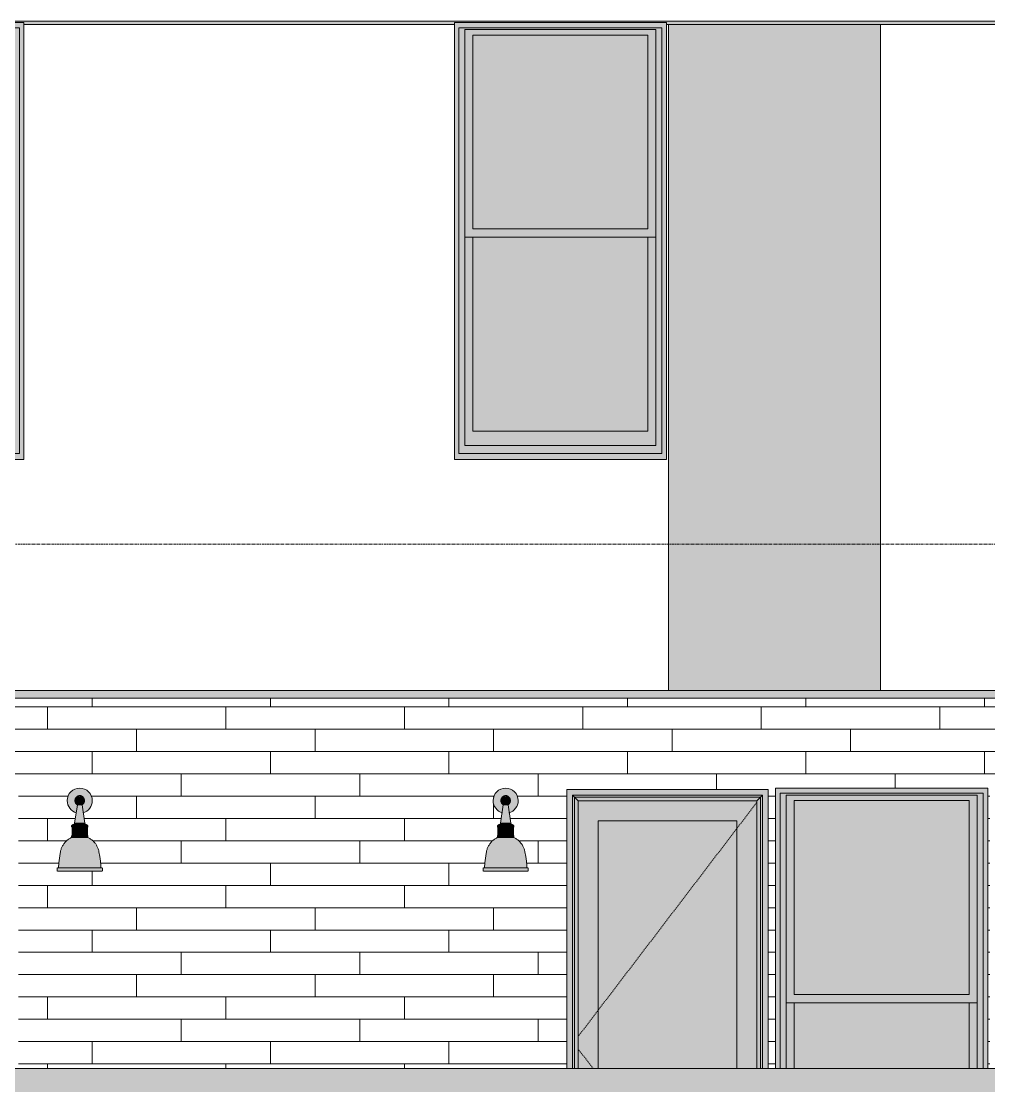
# Model space of a CAD drawing. Header units: inches. Extents: x -4178 to 1394, y -264 to 627.
# Drawn here: x -2984.2 to -2810.7, y 38.9 to 229.7 of the extents above; entities that cross this region are included whole.
import ezdxf

# ---------------------------------------------------------------- set-up
doc = ezdxf.new("R2010")
doc.units = ezdxf.units.IN
doc.header["$MEASUREMENT"] = 0
doc.linetypes.add('Dash 1_16_', pattern=[0.125, 0.0625, -0.0625])
doc.linetypes.add('Grid Line 1_2_', pattern=[0.875, 0.5, -0.125, 0.125, -0.125])
for name, color, linetype, lineweight in [('0-1', 7, 'Continuous', 5), ('A-CLNG-1', 13, 'Continuous', 5), ('A-CLNG-2', 13, 'Continuous', 9), ('A-DOOR-4', 31, 'Continuous', 9), ('A-DOOR-5', 31, 'Dash 1_16_', 9), ('A-DOOR-FRAM', 31, 'Continuous', 9), ('A-DOOR-GLAZ', 31, 'Continuous', 9), ('A-FLOR-LEVL-1', 51, 'Grid Line 1_2_', 9), ('A-GLAZ-1', 151, 'Continuous', 9), ('A-WALL-3', 113, 'Continuous', 9), ('A-WALL-PATT-2', 111, 'Continuous', 9), ('E-LITE-EQPM', 33, 'Continuous', 9)]:
    doc.layers.add(name, color=color, linetype=linetype, lineweight=lineweight)

# ---------------------------------------------------------------- blocks, each defined once
blk = doc.blocks.new('CTR - 1st Phase -Stairs _ Elevators_rvt-1-BUILDING ELEVATION - WEST')
at = {"layer": 'A-FLOR-LEVL-1'}
blk.add_line((-4168.71, 136), (-1830.2, 136), dxfattribs=at)
blk = doc.blocks.new('Basic Wall _ EXT - FIBER CEMENT - LARGE - ___-2505169-BUILDING ELEVATION - WEST')
at = {"layer": 'A-WALL-3'}
h = blk.add_hatch(color=256, dxfattribs=at)
h.paths.add_polyline_path([(-2637, 229.15), (-2636.92, 229.15), (-2636.95, 229.73), (-3180.87, 229.72), (-3180.87, 229.15), (-3060.14, 229.15), (-3060.14, 229.5), (-3022.11, 229.5), (-3022.11, 229.15), (-3021.74, 229.15), (-3021.74, 229.5), (-2983.71, 229.5), (-2983.71, 229.15), (-2906.54, 229.15), (-2906.54, 229.5), (-2868.51, 229.5), (-2868.51, 229.15), (-2752.94, 229.15), (-2752.94, 229.5), (-2714.91, 229.5), (-2714.91, 229.15), (-2714.54, 229.15), (-2714.54, 229.5), (-2676.51, 229.5), (-2676.51, 229.15), (-2637.21, 229.15)], flags=0)
h.paths.add_polyline_path([(-3860.05, 229.15), (-3828.14, 229.15), (-3828.14, 229.5), (-3790.11, 229.5), (-3790.11, 229.15), (-3674.54, 229.15), (-3674.54, 229.5), (-3636.51, 229.5), (-3636.51, 229.15), (-3597.74, 229.15), (-3597.74, 229.5), (-3559.71, 229.5), (-3559.71, 229.15), (-3405.74, 229.15), (-3405.74, 229.5), (-3367.71, 229.5), (-3367.71, 229.15), (-3290.54, 229.15), (-3290.54, 229.5), (-3285.36, 229.5), (-3285.36, 229.73), (-3861.05, 229.73), (-3861.05, 229.15), (-3860.06, 229.15)], flags=0)
h.paths.add_polyline_path([(-3252.51, 229.15), (-3181.87, 229.15), (-3181.87, 229.73), (-3284.36, 229.73), (-3284.35, 229.5), (-3252.51, 229.5)], flags=0)
for p, q in [((-2636.92, 229.73), (-3180.87, 229.73)), ((-2983.72, 229.15), (-2906.53, 229.15)), ((-2868.52, 229.15), (-2752.93, 229.15))]:
    blk.add_line(p, q, dxfattribs=at)
blk = doc.blocks.new('Perforated Panel at Magic-Pak - hvac panel - 2nd floor-2505078-BUILDING ELEVATION - WEST')
at = {"layer": 'A-GLAZ-1'}
h = blk.add_hatch(dxfattribs=at)
h.set_pattern_fill('FP_9', color=256, style=0, pattern_type=2)
h.set_pattern_definition([(0, (-2849.124, 169.75), (1, 1), [0.5, -1.5]), (90, (-2848.874, 169.5), (-1, 1), [0.5, -1.5])])
h.paths.add_polyline_path([(-2830.11, 109.75), (-2830.11, 229.15), (-2868.14, 229.15), (-2868.14, 109.75), (-2865.39, 109.75)], flags=0)
for p, q in [((-2868.14, 229.15), (-2868.14, 109.75)), ((-2830.11, 109.75), (-2830.11, 229.15)), ((-2868.14, 109.75), (-2830.11, 109.75))]:
    blk.add_line(p, q, dxfattribs=at)
blk = doc.blocks.new('Window-Double_Hung-Andersen-400_Series-Tilt_Wash - 2nd Floor-2637013-BUILDING ELEVATION - WEST')
at = {"layer": 'A-GLAZ-1'}
h = blk.add_hatch(color=256, dxfattribs=at)
h.paths.add_polyline_path([(-2443.49, 151.19), (-2407.34, 151.19), (-2407.34, 229.5), (-2445.36, 229.5), (-2445.36, 151.19), (-2444.55, 151.19)], flags=0)
h.paths.add_polyline_path([(-2436.03, 153.69), (-2443.49, 153.69), (-2443.49, 228.25), (-2409.21, 228.25), (-2409.21, 153.69), (-2429.67, 153.69)], flags=0)
h = blk.add_hatch(color=256, dxfattribs=at)
h.paths.add_polyline_path([(-2443.49, 191), (-2409.21, 191.02), (-2409.21, 228.25), (-2443.49, 228.24), (-2443.49, 191.19)], flags=0)
h.paths.add_polyline_path([(-2429.67, 192.5), (-2442.05, 192.5), (-2442.05, 227.25), (-2410.65, 227.25), (-2410.65, 192.5)], flags=0)
for points in [[(-2410.65, 192.5), (-2410.65, 227.25), (-2442.05, 227.25), (-2442.05, 192.5), (-2429.67, 192.5)], [(-2429.67, 153.69), (-2409.21, 153.69), (-2409.21, 191), (-2410.65, 191), (-2410.65, 156.25), (-2442.05, 156.25), (-2442.05, 191), (-2443.49, 191), (-2443.49, 153.69), (-2436.03, 153.69)], [(-2412.91, 156.25), (-2410.65, 156.25), (-2410.65, 191), (-2442.05, 191), (-2442.05, 156.25), (-2429.67, 156.25)]]:
    blk.add_hatch(color=256, dxfattribs=at).paths.add_polyline_path(points, flags=0)
for p, q in [((-2407.34, 229.5), (-2445.36, 229.5)), ((-2445.36, 229.5), (-2445.36, 151.19)), ((-2445.36, 151.19), (-2445.36, 229.5)), ((-2407.34, 229.5), (-2445.36, 229.5)), ((-2407.34, 151.19), (-2407.34, 229.5)), ((-2407.34, 151.19), (-2407.34, 229.5)), ((-2444.55, 228.56), (-2444.55, 152.22)), ((-2444.55, 228.56), (-2408.15, 228.56)), ((-2443.49, 153.69), (-2443.49, 228.25)), ((-2443.49, 228.25), (-2409.21, 228.25)), ((-2442.05, 192.5), (-2442.05, 227.25)), ((-2442.05, 227.25), (-2410.65, 227.25)), ((-2410.65, 227.25), (-2410.65, 192.5)), ((-2409.21, 228.25), (-2409.21, 153.69)), ((-2408.15, 228.56), (-2408.15, 152.22)), ((-2443.49, 191), (-2409.21, 191)), ((-2410.65, 192.5), (-2442.05, 192.5)), ((-2442.05, 156.25), (-2442.05, 191)), ((-2410.65, 191), (-2410.65, 156.25)), ((-2410.65, 156.25), (-2442.05, 156.25)), ((-2409.21, 153.69), (-2443.49, 153.69)), ((-2445.36, 151.19), (-2407.34, 151.19)), ((-2445.36, 151.19), (-2407.34, 151.19)), ((-2408.15, 152.22), (-2444.55, 152.22))]:
    blk.add_line(p, q, dxfattribs=at)
blk = doc.blocks.new('Door-Inswing-Andersen-400_Series-Single - 3_ 0-1_8_ x custom height - _1st _ 2nd floor-2651741-BUILDING ELEVATION - WEST')
at = {"layer": 'A-DOOR-FRAM'}
for points in [[(-3288.55, 42), (-3288.51, 90.97), (-3254.49, 90.97), (-3254.49, 42), (-3253.46, 42), (-3253.46, 92), (-3289.59, 92), (-3289.59, 42), (-3288.84, 42)], [(-3288.21, 42), (-3288.21, 90.62), (-3288.55, 90.97), (-3288.55, 42)], [(-3254.95, 90.62), (-3254.84, 90.62), (-3254.49, 90.97), (-3288.55, 90.97), (-3288.21, 90.62), (-3255.02, 90.62)], [(-3288.1, 42), (-3287.52, 42), (-3287.52, 89.94), (-3288.21, 90.62), (-3288.21, 42)], [(-3267.59, 89.94), (-3255.52, 89.94), (-3254.84, 90.62), (-3288.21, 90.62), (-3287.52, 89.94), (-3283.96, 89.94)], [(-3257.47, 42), (-3255.52, 42), (-3255.52, 89.94), (-3287.52, 89.94), (-3287.52, 42), (-3283.96, 42), (-3283.96, 86.37), (-3259.09, 86.37), (-3259.09, 42)], [(-3254.95, 42), (-3254.84, 42), (-3254.84, 90.62), (-3255.52, 89.94), (-3255.52, 42)], [(-3254.49, 42), (-3254.49, 90.97), (-3254.84, 90.62), (-3254.84, 42)]]:
    blk.add_hatch(color=256, dxfattribs=at).paths.add_polyline_path(points, flags=0)
at = {"layer": 'A-DOOR-GLAZ'}
blk.add_hatch(color=256, dxfattribs=at).paths.add_polyline_path([(-3259.09, 42), (-3259.09, 86.37), (-3283.96, 86.37), (-3283.96, 42), (-3267.59, 42)], flags=0)
at = {"layer": 'A-DOOR-5'}
for p, q in [((-3287.52, 47.74), (-3255.52, 89.67)), ((-3287.52, 45.45), (-3284.89, 42))]:
    blk.add_line(p, q, dxfattribs=at)
at = {"layer": 'A-DOOR-FRAM'}
for p, q in [((-3289.59, 92), (-3289.59, 42)), ((-3253.46, 92), (-3289.59, 92)), ((-3289.59, 92), (-3289.59, 42)), ((-3253.46, 92), (-3289.59, 92)), ((-3253.46, 42), (-3253.46, 92)), ((-3253.46, 42), (-3253.46, 92)), ((-3288.55, 90.97), (-3288.55, 42)), ((-3288.55, 90.97), (-3254.49, 90.97)), ((-3288.21, 90.62), (-3288.55, 90.97)), ((-3288.55, 90.97), (-3288.55, 42)), ((-3288.55, 90.97), (-3254.49, 90.97)), ((-3287.52, 89.94), (-3288.21, 90.62)), ((-3288.21, 90.62), (-3288.21, 42)), ((-3254.84, 90.62), (-3288.21, 90.62)), ((-3287.52, 89.94), (-3287.52, 42)), ((-3255.52, 89.94), (-3287.52, 89.94)), ((-3255.52, 89.94), (-3254.84, 90.62)), ((-3255.52, 42), (-3255.52, 89.94)), ((-3254.84, 90.62), (-3254.49, 90.97)), ((-3254.84, 42), (-3254.84, 90.62)), ((-3254.49, 90.97), (-3254.49, 42)), ((-3254.49, 90.97), (-3254.49, 42)), ((-3283.96, 42), (-3283.96, 86.37)), ((-3283.96, 86.37), (-3259.09, 86.37)), ((-3259.09, 86.37), (-3259.09, 42))]:
    blk.add_line(p, q, dxfattribs=at)
blk = doc.blocks.new('Window-Double_Hung-Andersen-400_Series-Tilt_Wash - 1st Floor-2636178-BUILDING ELEVATION - WEST')
at = {"layer": 'A-GLAZ-1'}
for points in [[(-2847.06, 42), (-2847.06, 91), (-2812.79, 91), (-2812.79, 42), (-2810.91, 42), (-2810.92, 92.25), (-2848.94, 92.25), (-2848.94, 42), (-2847.69, 42)], [(-2814.22, 55.25), (-2814.22, 90), (-2845.62, 90), (-2845.62, 55.25), (-2815.11, 55.25)], [(-2814.22, 42), (-2814.22, 53.75), (-2845.62, 53.75), (-2845.62, 42), (-2831.33, 42)]]:
    blk.add_hatch(color=256, dxfattribs=at).paths.add_polyline_path(points, flags=0)
h = blk.add_hatch(color=256, dxfattribs=at)
h.paths.add_polyline_path([(-2815.11, 53.75), (-2812.79, 53.75), (-2812.79, 91), (-2847.06, 90.99), (-2847.06, 53.75), (-2831.87, 53.75)], flags=0)
h.paths.add_polyline_path([(-2845.62, 55.25), (-2845.62, 90), (-2814.22, 90), (-2814.22, 55.25), (-2831.87, 55.25)], flags=0)
h = blk.add_hatch(color=256, dxfattribs=at)
h.paths.add_polyline_path([(-2847.06, 42), (-2845.62, 42), (-2845.62, 53.75), (-2847.06, 53.75), (-2847.06, 45.39)], flags=0)
h.paths.add_polyline_path([(-2812.79, 42), (-2812.79, 53.75), (-2814.22, 53.75), (-2814.22, 42), (-2812.97, 42)], flags=0)
for p, q in [((-2810.91, 92.25), (-2848.94, 92.25)), ((-2848.94, 92.25), (-2848.94, 42)), ((-2848.94, 92.25), (-2848.94, 42)), ((-2810.91, 92.25), (-2848.94, 92.25)), ((-2810.91, 42), (-2810.91, 92.25)), ((-2810.91, 92.25), (-2810.91, 42)), ((-2848.12, 91.31), (-2811.72, 91.31)), ((-2848.12, 42), (-2848.12, 91.31)), ((-2847.06, 42), (-2847.06, 91)), ((-2847.06, 91), (-2812.79, 91)), ((-2845.62, 55.25), (-2845.62, 90)), ((-2845.62, 90), (-2814.22, 90)), ((-2814.22, 90), (-2814.22, 55.25)), ((-2812.79, 91), (-2812.79, 42)), ((-2811.72, 42), (-2811.72, 91.31)), ((-2847.06, 53.75), (-2812.79, 53.75)), ((-2814.22, 55.25), (-2845.62, 55.25)), ((-2845.62, 42), (-2845.62, 53.75)), ((-2814.22, 53.75), (-2814.22, 42))]:
    blk.add_line(p, q, dxfattribs=at)
blk = doc.blocks.new('VISA-OW2400-02-SASS - OW2400-L30K-MVOLT-V12-BUILDING ELEVATION - WEST')
at = {"layer": 'E-LITE-EQPM'}
h = blk.add_hatch(color=256, dxfattribs=at)
h.paths.add_polyline_path([(-2896.74, 87.83), (-2896.21, 88.05), (-2895.75, 88.41), (-2895.39, 88.88), (-2895.16, 89.42), (-2895.09, 90), (-2895.16, 90.58), (-2895.39, 91.13), (-2895.75, 91.59), (-2896.34, 92), (-2896.75, 92.17), (-2897.34, 92.25), (-2897.92, 92.17), (-2898.46, 91.95), (-2898.93, 91.59), (-2899.28, 91.13), (-2899.51, 90.58), (-2899.59, 90), (-2899.51, 89.42), (-2899.28, 88.88), (-2898.91, 88.39), (-2898.46, 88.05), (-2897.93, 87.83), (-2897.72, 89.24), (-2898.06, 89.55), (-2898.1, 89.68), (-2898.12, 89.69), (-2898.17, 90.05), (-2898.08, 90.32), (-2898.07, 90.39), (-2898.05, 90.44), (-2897.75, 90.73), (-2897.65, 90.75), (-2897.49, 90.85), (-2897.48, 90.79), (-2897.42, 90.77), (-2897.34, 90.71), (-2897.27, 90.77), (-2897.33, 90.79), (-2897.24, 90.85), (-2897, 90.71), (-2897.08, 90.83), (-2896.93, 90.75), (-2896.78, 90.65), (-2896.63, 90.46), (-2896.52, 90.19), (-2896.5, 90.02), (-2896.57, 89.66), (-2896.63, 89.63), (-2896.72, 89.41), (-2896.8, 89.35), (-2896.97, 89.22), (-2896.75, 87.89)], flags=0)
h.paths.add_polyline_path([(-2897.34, 90.77), (-2897.44, 90.79), (-2897.4, 90.87), (-2897.34, 90.77)], flags=0)
h = blk.add_hatch(color=256, dxfattribs=at)
h.paths.add_polyline_path([(-2897.42, 89.22), (-2897.34, 89.22), (-2897.34, 90.71), (-2897.49, 90.79), (-2897.52, 90.79), (-2897.52, 90.84), (-2897.65, 90.79), (-2897.68, 90.79), (-2898.08, 90.41), (-2898.08, 90.32), (-2898.14, 90.2), (-2898.16, 89.97), (-2898.1, 89.68), (-2898.07, 89.65), (-2898.06, 89.54), (-2897.7, 89.22), (-2897.44, 89.22)], flags=0)
h.paths.add_polyline_path([(-2897.34, 90.77), (-2897.4, 90.87), (-2897.44, 90.79), (-2897.34, 90.77)], flags=0)
for points in [[(-2897.04, 89.22), (-2896.97, 89.22), (-2896.65, 89.53), (-2896.61, 89.67), (-2896.57, 89.67), (-2896.5, 89.82), (-2896.5, 90.02), (-2896.52, 90.19), (-2896.65, 90.5), (-2896.78, 90.65), (-2897, 90.8), (-2897.08, 90.81), (-2897.08, 90.75), (-2897.29, 90.84), (-2897.34, 90.77), (-2897.24, 90.77), (-2897.34, 90.67), (-2897.34, 89.22), (-2897.06, 89.22)], [(-2897.61, 85.93), (-2897.34, 85.93), (-2897.34, 89.22), (-2897.7, 89.22), (-2898.21, 85.93), (-2897.61, 85.93)], [(-2896.44, 85.93), (-2897, 89.22), (-2897.34, 89.22), (-2897.34, 85.93), (-2896.49, 85.93)], [(-2897.52, 85.7), (-2897.34, 85.73), (-2897.34, 85.93), (-2898.24, 85.93), (-2898.28, 85.81), (-2898.21, 85.81), (-2898.21, 85.75), (-2898.11, 85.73), (-2898.09, 85.71), (-2897.89, 85.72), (-2897.68, 85.72), (-2897.53, 85.7)], [(-2896.44, 85.7), (-2896.44, 85.74), (-2896.45, 85.77), (-2896.44, 85.8), (-2896.35, 85.78), (-2896.35, 85.8), (-2896.44, 85.93), (-2897.34, 85.93), (-2897.34, 85.7), (-2896.95, 85.71), (-2896.76, 85.72), (-2896.58, 85.72), (-2896.44, 85.7)], [(-2897.67, 85.29), (-2897.34, 85.29), (-2897.35, 85.54), (-2898.79, 85.54), (-2898.79, 85.29), (-2897.68, 85.29)], [(-2897.7, 83.72), (-2897.34, 83.72), (-2897.36, 85.22), (-2898.72, 85.22), (-2898.69, 83.72), (-2898.03, 83.72)], [(-2897.59, 85.54), (-2897.34, 85.54), (-2897.34, 85.65), (-2897.34, 85.67), (-2897.34, 85.7), (-2898.34, 85.67), (-2898.34, 85.65), (-2898.63, 85.62), (-2898.69, 85.54), (-2897.6, 85.54)], [(-2897.61, 85.22), (-2897.34, 85.22), (-2897.35, 85.29), (-2898.59, 85.29), (-2898.53, 85.22), (-2897.63, 85.22)], [(-2895.98, 85.54), (-2896.08, 85.64), (-2897.34, 85.7), (-2897.34, 85.67), (-2897.34, 85.65), (-2897.34, 85.54), (-2896.05, 85.54)], [(-2895.95, 85.29), (-2895.89, 85.29), (-2895.89, 85.54), (-2897.34, 85.54), (-2897.34, 85.29), (-2895.98, 85.29)], [(-2896.65, 85.22), (-2896.14, 85.22), (-2896.08, 85.29), (-2897.34, 85.29), (-2897.34, 85.22), (-2896.7, 85.22)], [(-2895.98, 83.72), (-2895.95, 83.72), (-2895.95, 85.22), (-2897.34, 85.22), (-2897.34, 83.72), (-2896.05, 83.72)], [(-2898.91, 80.85), (-2897.34, 80.85), (-2897.34, 83.41), (-2898.79, 83.41), (-2899.67, 82.8), (-2900.38, 81.93), (-2900.73, 80.85), (-2898.97, 80.85)], [(-2897.64, 83.41), (-2897.34, 83.41), (-2897.35, 83.66), (-2898.79, 83.66), (-2898.79, 83.41), (-2897.65, 83.41)], [(-2897.68, 83.66), (-2897.34, 83.67), (-2897.34, 83.72), (-2898.53, 83.72), (-2898.59, 83.66), (-2897.69, 83.66)], [(-2896.13, 83.66), (-2896.08, 83.66), (-2896.14, 83.72), (-2897.34, 83.72), (-2897.34, 83.66), (-2896.14, 83.66)], [(-2896.35, 83.41), (-2895.89, 83.41), (-2895.89, 83.66), (-2897.34, 83.66), (-2897.34, 83.41), (-2896.39, 83.41)], [(-2893.94, 80.85), (-2894.35, 82.01), (-2895.14, 82.91), (-2895.94, 83.41), (-2897.34, 83.41), (-2897.34, 80.85), (-2893.94, 80.85)], [(-2897.34, 77.98), (-2897.34, 80.85), (-2900.73, 80.85), (-2901.03, 79.24), (-2901.08, 78.3), (-2901.09, 77.98), (-2897.88, 77.98)], [(-2894.73, 77.98), (-2893.59, 77.98), (-2893.61, 78.79), (-2893.69, 79.6), (-2893.94, 80.85), (-2897.34, 80.85), (-2897.34, 77.98), (-2894.86, 77.98)], [(-2897.34, 77.38), (-2897.34, 77.98), (-2901.33, 77.98), (-2901.33, 77.38), (-2898.11, 77.38)], [(-2893.34, 77.38), (-2893.34, 77.98), (-2897.34, 77.98), (-2897.34, 77.38), (-2893.82, 77.38)]]:
    blk.add_hatch(color=256, dxfattribs=at).paths.add_polyline_path(points, flags=0)
for p, q in [((-2897.76, 89.22), (-2898.28, 85.93)), ((-2897.34, 89.22), (-2897.7, 89.22)), ((-2896.97, 89.22), (-2897.34, 89.22)), ((-2896.39, 85.93), (-2896.91, 89.22)), ((-2897.34, 85.93), (-2898.24, 85.93)), ((-2896.44, 85.93), (-2897.34, 85.93)), ((-2898.79, 85.54), (-2898.79, 85.29)), ((-2897.34, 85.54), (-2898.79, 85.54)), ((-2898.79, 85.29), (-2898.72, 85.22)), ((-2897.34, 85.29), (-2898.79, 85.29)), ((-2898.72, 85.22), (-2898.72, 83.72)), ((-2897.34, 85.22), (-2898.72, 85.22)), ((-2897.34, 85.7), (-2898.45, 85.7)), ((-2898.28, 85.7), (-2898.02, 85.7)), ((-2896.22, 85.7), (-2897.34, 85.7)), ((-2895.89, 85.54), (-2897.34, 85.54)), ((-2895.89, 85.29), (-2897.34, 85.29)), ((-2895.95, 85.22), (-2897.34, 85.22)), ((-2896.65, 85.7), (-2896.22, 85.7)), ((-2895.95, 85.22), (-2895.89, 85.29)), ((-2895.95, 83.72), (-2895.95, 85.22)), ((-2895.89, 85.29), (-2895.89, 85.54)), ((-2898.72, 83.72), (-2898.79, 83.66)), ((-2898.79, 83.66), (-2898.79, 83.41)), ((-2897.34, 83.66), (-2898.79, 83.66)), ((-2897.34, 83.41), (-2898.79, 83.41)), ((-2897.34, 83.72), (-2898.72, 83.72)), ((-2895.95, 83.72), (-2897.34, 83.72)), ((-2895.89, 83.66), (-2897.34, 83.66)), ((-2895.89, 83.41), (-2897.34, 83.41)), ((-2895.89, 83.66), (-2895.95, 83.72)), ((-2895.89, 83.41), (-2895.89, 83.66)), ((-2901.39, 77.98), (-2901.39, 77.38)), ((-2901.33, 77.98), (-2897.34, 77.98)), ((-2897.34, 77.38), (-2901.33, 77.38)), ((-2897.34, 77.98), (-2893.34, 77.98)), ((-2893.34, 77.38), (-2897.34, 77.38)), ((-2893.28, 77.38), (-2893.28, 77.98))]:
    blk.add_line(p, q, dxfattribs=at)
at = {"layer": 'E-LITE-EQPM', "flags": 128}
for points in [[(-2897.76, 89.22), (-2897.79, 89.24), (-2897.82, 89.26), (-2897.85, 89.29), (-2897.88, 89.31), (-2897.9, 89.34), (-2897.93, 89.36), (-2897.96, 89.39), (-2897.98, 89.42), (-2898, 89.45), (-2898.02, 89.48), (-2898.04, 89.51), (-2898.06, 89.54), (-2898.08, 89.57), (-2898.1, 89.6), (-2898.11, 89.64), (-2898.13, 89.67), (-2898.14, 89.71), (-2898.15, 89.74), (-2898.16, 89.78), (-2898.17, 89.81), (-2898.18, 89.85), (-2898.18, 89.89), (-2898.18, 89.92), (-2898.19, 89.96), (-2898.19, 90), (-2898.19, 90.03), (-2898.19, 90.07), (-2898.18, 90.11), (-2898.18, 90.14), (-2898.17, 90.18), (-2898.16, 90.22), (-2898.15, 90.25), (-2898.14, 90.29), (-2898.13, 90.32), (-2898.12, 90.36), (-2898.1, 90.39), (-2898.09, 90.42), (-2898.07, 90.46), (-2898.05, 90.49), (-2898.03, 90.52), (-2898.01, 90.55), (-2897.99, 90.58), (-2897.96, 90.61), (-2897.94, 90.63), (-2897.91, 90.66), (-2897.88, 90.68), (-2897.86, 90.71), (-2897.83, 90.73), (-2897.8, 90.75), (-2897.77, 90.77), (-2897.74, 90.79), (-2897.7, 90.81), (-2897.67, 90.83), (-2897.64, 90.84), (-2897.6, 90.86), (-2897.57, 90.87), (-2897.53, 90.88), (-2897.5, 90.89), (-2897.46, 90.9), (-2897.43, 90.91), (-2897.39, 90.91), (-2897.35, 90.92), (-2897.34, 90.92)], [(-2897.34, 90.92), (-2897.3, 90.92), (-2897.26, 90.91), (-2897.23, 90.91), (-2897.19, 90.9), (-2897.15, 90.89), (-2897.12, 90.88), (-2897.08, 90.87), (-2897.05, 90.85), (-2897.02, 90.84), (-2896.98, 90.82), (-2896.95, 90.8), (-2896.92, 90.78), (-2896.89, 90.76), (-2896.86, 90.74), (-2896.83, 90.72), (-2896.8, 90.7), (-2896.77, 90.67), (-2896.75, 90.65), (-2896.72, 90.62), (-2896.7, 90.59), (-2896.68, 90.56), (-2896.65, 90.53), (-2896.63, 90.5), (-2896.61, 90.47), (-2896.6, 90.44), (-2896.58, 90.41), (-2896.56, 90.37), (-2896.55, 90.34), (-2896.54, 90.3), (-2896.52, 90.27), (-2896.51, 90.23), (-2896.51, 90.2), (-2896.5, 90.16), (-2896.49, 90.12), (-2896.49, 90.09), (-2896.49, 90.05), (-2896.48, 90.01), (-2896.49, 89.98), (-2896.49, 89.94), (-2896.49, 89.9), (-2896.49, 89.87), (-2896.5, 89.83), (-2896.51, 89.79), (-2896.52, 89.76), (-2896.53, 89.72), (-2896.54, 89.69), (-2896.55, 89.65), (-2896.57, 89.62), (-2896.58, 89.59), (-2896.6, 89.55), (-2896.62, 89.52), (-2896.64, 89.49), (-2896.66, 89.46), (-2896.68, 89.43), (-2896.71, 89.4), (-2896.73, 89.38), (-2896.76, 89.35), (-2896.78, 89.32), (-2896.81, 89.3), (-2896.84, 89.28), (-2896.87, 89.25), (-2896.9, 89.23), (-2896.91, 89.22)], [(-2898.51, 85.7), (-2898.5, 85.7), (-2898.49, 85.7), (-2898.48, 85.7), (-2898.47, 85.71), (-2898.46, 85.71), (-2898.45, 85.71), (-2898.44, 85.71), (-2898.44, 85.71), (-2898.43, 85.72), (-2898.42, 85.72), (-2898.41, 85.72), (-2898.4, 85.73), (-2898.39, 85.73), (-2898.39, 85.74), (-2898.38, 85.74), (-2898.37, 85.75), (-2898.37, 85.75), (-2898.36, 85.76), (-2898.35, 85.76), (-2898.35, 85.77), (-2898.34, 85.78), (-2898.33, 85.78), (-2898.33, 85.79), (-2898.32, 85.8), (-2898.32, 85.81), (-2898.31, 85.81), (-2898.31, 85.82), (-2898.3, 85.83), (-2898.3, 85.84), (-2898.3, 85.85), (-2898.29, 85.85), (-2898.29, 85.86), (-2898.29, 85.87), (-2898.29, 85.88), (-2898.28, 85.89), (-2898.28, 85.9), (-2898.28, 85.91), (-2898.28, 85.92), (-2898.28, 85.93), (-2898.28, 85.93)], [(-2896.39, 85.93), (-2896.39, 85.92), (-2896.39, 85.91), (-2896.39, 85.9), (-2896.39, 85.89), (-2896.39, 85.88), (-2896.38, 85.87), (-2896.38, 85.87), (-2896.38, 85.86), (-2896.38, 85.85), (-2896.37, 85.84), (-2896.37, 85.83), (-2896.37, 85.82), (-2896.36, 85.82), (-2896.36, 85.81), (-2896.35, 85.8), (-2896.35, 85.79), (-2896.34, 85.79), (-2896.34, 85.78), (-2896.33, 85.77), (-2896.32, 85.77), (-2896.32, 85.76), (-2896.31, 85.75), (-2896.3, 85.75), (-2896.29, 85.74), (-2896.29, 85.74), (-2896.28, 85.73), (-2896.27, 85.73), (-2896.26, 85.72), (-2896.26, 85.72), (-2896.25, 85.72), (-2896.24, 85.71), (-2896.23, 85.71), (-2896.22, 85.71), (-2896.21, 85.71), (-2896.2, 85.71), (-2896.2, 85.7), (-2896.19, 85.7), (-2896.18, 85.7), (-2896.17, 85.7), (-2896.17, 85.7)], [(-2898.79, 85.54), (-2898.77, 85.56), (-2898.76, 85.57), (-2898.75, 85.58), (-2898.74, 85.59), (-2898.72, 85.61), (-2898.71, 85.62), (-2898.69, 85.63), (-2898.68, 85.64), (-2898.66, 85.65), (-2898.65, 85.66), (-2898.63, 85.66), (-2898.61, 85.67), (-2898.6, 85.68), (-2898.58, 85.68), (-2898.56, 85.69), (-2898.54, 85.69), (-2898.53, 85.7), (-2898.51, 85.7), (-2898.51, 85.7)], [(-2896.17, 85.7), (-2896.15, 85.7), (-2896.13, 85.69), (-2896.11, 85.69), (-2896.1, 85.68), (-2896.08, 85.68), (-2896.06, 85.67), (-2896.04, 85.66), (-2896.03, 85.66), (-2896.01, 85.65), (-2896, 85.64), (-2895.98, 85.63), (-2895.97, 85.62), (-2895.95, 85.61), (-2895.94, 85.59), (-2895.93, 85.58), (-2895.91, 85.57), (-2895.9, 85.56), (-2895.89, 85.54), (-2895.89, 85.54)], [(-2900.79, 80.85), (-2900.76, 80.99), (-2900.72, 81.12), (-2900.68, 81.26), (-2900.63, 81.4), (-2900.58, 81.53), (-2900.52, 81.66), (-2900.46, 81.79), (-2900.39, 81.91), (-2900.32, 82.04), (-2900.24, 82.16), (-2900.16, 82.28), (-2900.08, 82.39), (-2899.98, 82.5), (-2899.89, 82.61), (-2899.79, 82.71), (-2899.69, 82.81), (-2899.58, 82.9), (-2899.47, 82.99), (-2899.35, 83.08), (-2899.23, 83.16), (-2899.11, 83.23), (-2898.99, 83.3), (-2898.86, 83.37), (-2898.79, 83.41)], [(-2895.89, 83.41), (-2895.76, 83.34), (-2895.63, 83.28), (-2895.51, 83.2), (-2895.39, 83.12), (-2895.27, 83.04), (-2895.16, 82.95), (-2895.05, 82.86), (-2894.94, 82.77), (-2894.84, 82.67), (-2894.74, 82.56), (-2894.65, 82.45), (-2894.56, 82.34), (-2894.48, 82.23), (-2894.4, 82.11), (-2894.32, 81.99), (-2894.25, 81.86), (-2894.18, 81.74), (-2894.12, 81.61), (-2894.07, 81.47), (-2894.02, 81.34), (-2893.98, 81.2), (-2893.94, 81.07), (-2893.9, 80.93), (-2893.89, 80.85)], [(-2901.14, 77.98), (-2901.08, 78.83), (-2900.98, 79.68), (-2900.85, 80.52), (-2900.79, 80.85)], [(-2893.89, 80.85), (-2893.74, 80), (-2893.63, 79.16), (-2893.55, 78.3), (-2893.53, 77.98)]]:
    blk.add_lwpolyline(points, dxfattribs=at)
at = {"layer": 'E-LITE-EQPM'}
for start, end in [(360, 180), (180, 254.7454), (285.2546, 360)]:
    blk.add_arc((-2897.34, 90), 2.25, start, end, dxfattribs=at)
blk = doc.blocks.new('VISA-OW2400-02-SASS - OW2400-L30K-MVOLT-V13-BUILDING ELEVATION - WEST')
at = {"layer": 'E-LITE-EQPM'}
h = blk.add_hatch(color=256, dxfattribs=at)
h.paths.add_polyline_path([(-2973.12, 87.83), (-2972.59, 88.05), (-2972.12, 88.41), (-2971.76, 88.88), (-2971.54, 89.42), (-2971.46, 90), (-2971.54, 90.58), (-2971.76, 91.13), (-2972.12, 91.59), (-2972.71, 92), (-2973.13, 92.17), (-2973.71, 92.25), (-2974.32, 92.16), (-2974.84, 91.95), (-2975.3, 91.59), (-2975.66, 91.13), (-2975.88, 90.58), (-2975.96, 90), (-2975.88, 89.42), (-2975.66, 88.88), (-2975.3, 88.41), (-2974.84, 88.05), (-2974.3, 87.83), (-2974.1, 89.24), (-2974.44, 89.55), (-2974.48, 89.68), (-2974.5, 89.69), (-2974.55, 90.05), (-2974.45, 90.32), (-2974.44, 90.39), (-2974.43, 90.44), (-2974.13, 90.73), (-2974.03, 90.75), (-2973.87, 90.85), (-2973.85, 90.79), (-2973.79, 90.77), (-2973.71, 90.71), (-2973.65, 90.77), (-2973.7, 90.79), (-2973.62, 90.85), (-2973.38, 90.71), (-2973.46, 90.83), (-2973.3, 90.75), (-2973.16, 90.65), (-2973, 90.46), (-2972.89, 90.19), (-2972.88, 90.02), (-2972.95, 89.66), (-2973, 89.63), (-2973.09, 89.41), (-2973.17, 89.35), (-2973.34, 89.22), (-2973.13, 87.89)], flags=0)
h.paths.add_polyline_path([(-2973.71, 90.77), (-2973.81, 90.79), (-2973.78, 90.87), (-2973.71, 90.77)], flags=0)
h = blk.add_hatch(color=256, dxfattribs=at)
h.paths.add_polyline_path([(-2973.82, 89.22), (-2973.71, 89.22), (-2973.71, 90.71), (-2973.87, 90.79), (-2973.9, 90.79), (-2973.9, 90.84), (-2974.02, 90.79), (-2974.05, 90.79), (-2974.45, 90.41), (-2974.45, 90.32), (-2974.52, 90.2), (-2974.54, 89.97), (-2974.48, 89.68), (-2974.44, 89.65), (-2974.44, 89.54), (-2974.08, 89.22), (-2973.88, 89.22)], flags=0)
h.paths.add_polyline_path([(-2973.71, 90.77), (-2973.78, 90.87), (-2973.81, 90.79), (-2973.71, 90.77)], flags=0)
for points in [[(-2973.42, 89.22), (-2973.34, 89.22), (-2973.03, 89.53), (-2972.98, 89.67), (-2972.94, 89.67), (-2972.88, 89.82), (-2972.88, 90.02), (-2972.89, 90.19), (-2973.03, 90.5), (-2973.16, 90.65), (-2973.38, 90.8), (-2973.46, 90.81), (-2973.46, 90.75), (-2973.67, 90.84), (-2973.71, 90.77), (-2973.62, 90.77), (-2973.71, 90.67), (-2973.71, 89.22), (-2973.43, 89.22)], [(-2973.99, 85.93), (-2973.71, 85.93), (-2973.71, 89.22), (-2974.08, 89.22), (-2974.58, 85.93), (-2974.08, 85.93)], [(-2972.81, 85.93), (-2973.38, 89.22), (-2973.71, 89.22), (-2973.71, 85.93), (-2972.87, 85.93)], [(-2972.81, 85.7), (-2972.81, 85.74), (-2972.82, 85.77), (-2972.81, 85.8), (-2972.72, 85.78), (-2972.72, 85.8), (-2972.81, 85.93), (-2973.71, 85.93), (-2973.71, 85.7), (-2973.33, 85.71), (-2973.13, 85.72), (-2972.96, 85.72), (-2972.81, 85.7)], [(-2974.4, 85.29), (-2973.71, 85.29), (-2973.72, 85.54), (-2975.16, 85.54), (-2975.16, 85.29), (-2974.44, 85.29)], [(-2973.71, 83.72), (-2973.73, 85.22), (-2975.09, 85.22), (-2975.06, 83.72), (-2974.02, 83.72)], [(-2973.72, 85.54), (-2973.71, 85.54), (-2973.72, 85.65), (-2973.71, 85.67), (-2973.72, 85.7), (-2974.71, 85.67), (-2974.71, 85.65), (-2975, 85.62), (-2975.06, 85.54), (-2973.78, 85.54)], [(-2973.89, 85.22), (-2973.71, 85.22), (-2973.73, 85.29), (-2974.97, 85.29), (-2974.91, 85.22), (-2973.96, 85.22)], [(-2972.36, 85.54), (-2972.46, 85.64), (-2973.71, 85.7), (-2973.71, 85.67), (-2973.71, 85.65), (-2973.71, 85.54), (-2972.42, 85.54)], [(-2972.33, 85.29), (-2972.26, 85.29), (-2972.26, 85.54), (-2973.71, 85.54), (-2973.71, 85.29), (-2972.36, 85.29)], [(-2973.02, 85.22), (-2972.51, 85.22), (-2972.46, 85.29), (-2973.71, 85.29), (-2973.71, 85.22), (-2973.08, 85.22)], [(-2972.36, 83.72), (-2972.33, 83.72), (-2972.33, 85.22), (-2973.71, 85.22), (-2973.71, 83.72), (-2972.42, 83.72)], [(-2974.65, 80.85), (-2973.71, 80.85), (-2973.71, 83.41), (-2975.16, 83.41), (-2976.04, 82.8), (-2976.76, 81.93), (-2977.11, 80.85), (-2974.74, 80.85)], [(-2974.02, 83.41), (-2973.71, 83.41), (-2973.73, 83.66), (-2975.16, 83.66), (-2975.16, 83.41), (-2974.02, 83.41)], [(-2974.06, 83.66), (-2973.71, 83.67), (-2973.71, 83.72), (-2974.91, 83.72), (-2974.97, 83.66), (-2974.07, 83.66)], [(-2972.51, 83.66), (-2972.46, 83.66), (-2972.53, 83.72), (-2973.71, 83.72), (-2973.71, 83.66), (-2972.53, 83.66)], [(-2972.32, 83.41), (-2972.26, 83.41), (-2972.26, 83.66), (-2973.71, 83.66), (-2973.71, 83.41), (-2972.36, 83.41)], [(-2970.31, 80.85), (-2970.72, 82.01), (-2971.51, 82.91), (-2972.32, 83.41), (-2973.71, 83.41), (-2973.71, 80.85), (-2970.32, 80.85)], [(-2974.26, 77.98), (-2973.71, 77.98), (-2973.71, 80.85), (-2977.11, 80.85), (-2977.4, 79.24), (-2977.46, 78.3), (-2977.46, 77.98), (-2974.32, 77.98)], [(-2970.32, 77.98), (-2969.96, 77.98), (-2969.99, 78.79), (-2970.07, 79.6), (-2970.32, 80.85), (-2973.71, 80.85), (-2973.71, 77.98), (-2970.41, 77.98)], [(-2974.74, 77.38), (-2973.71, 77.38), (-2973.71, 77.98), (-2977.71, 77.98), (-2977.71, 77.38), (-2974.85, 77.38)], [(-2969.72, 77.38), (-2969.72, 77.98), (-2973.71, 77.98), (-2973.71, 77.38), (-2970.2, 77.38)]]:
    blk.add_hatch(color=256, dxfattribs=at).paths.add_polyline_path(points, flags=0)
h = blk.add_hatch(color=256, dxfattribs=at)
h.paths.add_polyline_path([(-2973.71, 85.7), (-2973.71, 85.93), (-2974.61, 85.93), (-2974.65, 85.81), (-2974.58, 85.81), (-2974.58, 85.75), (-2974.49, 85.73), (-2974.46, 85.71), (-2974.27, 85.72), (-2974.06, 85.72), (-2973.88, 85.7), (-2973.72, 85.7)], flags=0)
h.paths.add_polyline_path([(-2974.61, 85.7), (-2974.61, 85.74), (-2974.65, 85.7)], flags=0)
for p, q in [((-2974.13, 89.22), (-2974.66, 85.93)), ((-2973.71, 89.22), (-2974.08, 89.22)), ((-2973.34, 89.22), (-2973.71, 89.22)), ((-2972.77, 85.93), (-2973.29, 89.22)), ((-2973.71, 85.93), (-2974.61, 85.93)), ((-2972.81, 85.93), (-2973.71, 85.93)), ((-2975.16, 85.54), (-2975.16, 85.29)), ((-2973.71, 85.54), (-2975.16, 85.54)), ((-2975.16, 85.29), (-2975.09, 85.22)), ((-2973.71, 85.29), (-2975.16, 85.29)), ((-2975.09, 85.22), (-2975.09, 83.72)), ((-2973.71, 85.22), (-2975.09, 85.22)), ((-2973.71, 85.7), (-2974.82, 85.7)), ((-2974.66, 85.7), (-2974.4, 85.7)), ((-2972.6, 85.7), (-2973.71, 85.7)), ((-2972.26, 85.54), (-2973.71, 85.54)), ((-2972.26, 85.29), (-2973.71, 85.29)), ((-2972.33, 85.22), (-2973.71, 85.22)), ((-2973.02, 85.7), (-2972.6, 85.7)), ((-2972.33, 85.22), (-2972.26, 85.29)), ((-2972.33, 83.72), (-2972.33, 85.22)), ((-2972.26, 85.29), (-2972.26, 85.54)), ((-2975.09, 83.72), (-2975.16, 83.66)), ((-2975.16, 83.66), (-2975.16, 83.41)), ((-2973.71, 83.66), (-2975.16, 83.66)), ((-2973.71, 83.41), (-2975.16, 83.41)), ((-2973.71, 83.72), (-2975.09, 83.72)), ((-2972.33, 83.72), (-2973.71, 83.72)), ((-2972.26, 83.66), (-2973.71, 83.66)), ((-2972.26, 83.41), (-2973.71, 83.41)), ((-2972.26, 83.66), (-2972.33, 83.72)), ((-2972.26, 83.41), (-2972.26, 83.66)), ((-2977.77, 77.98), (-2977.77, 77.38)), ((-2977.71, 77.98), (-2973.71, 77.98)), ((-2973.71, 77.38), (-2977.71, 77.38)), ((-2973.71, 77.98), (-2969.72, 77.98)), ((-2969.72, 77.38), (-2973.71, 77.38)), ((-2969.65, 77.38), (-2969.65, 77.98))]:
    blk.add_line(p, q, dxfattribs=at)
at = {"layer": 'E-LITE-EQPM', "flags": 128}
for points in [[(-2974.13, 89.22), (-2974.17, 89.24), (-2974.2, 89.26), (-2974.22, 89.29), (-2974.25, 89.31), (-2974.28, 89.34), (-2974.31, 89.36), (-2974.33, 89.39), (-2974.35, 89.42), (-2974.38, 89.45), (-2974.4, 89.48), (-2974.42, 89.51), (-2974.44, 89.54), (-2974.46, 89.57), (-2974.47, 89.6), (-2974.49, 89.64), (-2974.5, 89.67), (-2974.51, 89.71), (-2974.53, 89.74), (-2974.54, 89.78), (-2974.54, 89.81), (-2974.55, 89.85), (-2974.56, 89.89), (-2974.56, 89.92), (-2974.56, 89.96), (-2974.56, 90), (-2974.56, 90.03), (-2974.56, 90.07), (-2974.56, 90.11), (-2974.55, 90.14), (-2974.55, 90.18), (-2974.54, 90.22), (-2974.53, 90.25), (-2974.52, 90.29), (-2974.51, 90.32), (-2974.49, 90.36), (-2974.48, 90.39), (-2974.46, 90.42), (-2974.44, 90.46), (-2974.42, 90.49), (-2974.4, 90.52), (-2974.38, 90.55), (-2974.36, 90.58), (-2974.34, 90.61), (-2974.31, 90.63), (-2974.29, 90.66), (-2974.26, 90.68), (-2974.23, 90.71), (-2974.2, 90.73), (-2974.17, 90.75), (-2974.14, 90.77), (-2974.11, 90.79), (-2974.08, 90.81), (-2974.05, 90.83), (-2974.01, 90.84), (-2973.98, 90.86), (-2973.94, 90.87), (-2973.91, 90.88), (-2973.87, 90.89), (-2973.84, 90.9), (-2973.8, 90.91), (-2973.77, 90.91), (-2973.73, 90.92), (-2973.71, 90.92)], [(-2973.71, 90.92), (-2973.67, 90.92), (-2973.64, 90.91), (-2973.6, 90.91), (-2973.57, 90.9), (-2973.53, 90.89), (-2973.49, 90.88), (-2973.46, 90.87), (-2973.43, 90.85), (-2973.39, 90.84), (-2973.36, 90.82), (-2973.33, 90.8), (-2973.29, 90.78), (-2973.26, 90.76), (-2973.23, 90.74), (-2973.2, 90.72), (-2973.18, 90.7), (-2973.15, 90.67), (-2973.12, 90.65), (-2973.1, 90.62), (-2973.07, 90.59), (-2973.05, 90.56), (-2973.03, 90.53), (-2973.01, 90.5), (-2972.99, 90.47), (-2972.97, 90.44), (-2972.95, 90.41), (-2972.94, 90.37), (-2972.92, 90.34), (-2972.91, 90.3), (-2972.9, 90.27), (-2972.89, 90.23), (-2972.88, 90.2), (-2972.87, 90.16), (-2972.87, 90.12), (-2972.86, 90.09), (-2972.86, 90.05), (-2972.86, 90.01), (-2972.86, 89.98), (-2972.86, 89.94), (-2972.86, 89.9), (-2972.87, 89.87), (-2972.88, 89.83), (-2972.88, 89.79), (-2972.89, 89.76), (-2972.9, 89.72), (-2972.91, 89.69), (-2972.93, 89.65), (-2972.94, 89.62), (-2972.96, 89.59), (-2972.98, 89.55), (-2972.99, 89.52), (-2973.01, 89.49), (-2973.03, 89.46), (-2973.06, 89.43), (-2973.08, 89.4), (-2973.1, 89.38), (-2973.13, 89.35), (-2973.16, 89.32), (-2973.18, 89.3), (-2973.21, 89.28), (-2973.24, 89.25), (-2973.27, 89.23), (-2973.29, 89.22)], [(-2974.88, 85.7), (-2974.87, 85.7), (-2974.86, 85.7), (-2974.85, 85.7), (-2974.85, 85.71), (-2974.84, 85.71), (-2974.83, 85.71), (-2974.82, 85.71), (-2974.81, 85.71), (-2974.8, 85.72), (-2974.79, 85.72), (-2974.79, 85.72), (-2974.78, 85.73), (-2974.77, 85.73), (-2974.76, 85.74), (-2974.75, 85.74), (-2974.75, 85.75), (-2974.74, 85.75), (-2974.73, 85.76), (-2974.73, 85.76), (-2974.72, 85.77), (-2974.71, 85.78), (-2974.71, 85.78), (-2974.7, 85.79), (-2974.7, 85.8), (-2974.69, 85.81), (-2974.69, 85.81), (-2974.68, 85.82), (-2974.68, 85.83), (-2974.68, 85.84), (-2974.67, 85.85), (-2974.67, 85.85), (-2974.67, 85.86), (-2974.66, 85.87), (-2974.66, 85.88), (-2974.66, 85.89), (-2974.66, 85.9), (-2974.66, 85.91), (-2974.66, 85.92), (-2974.66, 85.93), (-2974.66, 85.93)], [(-2972.77, 85.93), (-2972.77, 85.92), (-2972.77, 85.91), (-2972.76, 85.9), (-2972.76, 85.89), (-2972.76, 85.88), (-2972.76, 85.87), (-2972.76, 85.87), (-2972.75, 85.86), (-2972.75, 85.85), (-2972.75, 85.84), (-2972.74, 85.83), (-2972.74, 85.82), (-2972.74, 85.82), (-2972.73, 85.81), (-2972.73, 85.8), (-2972.72, 85.79), (-2972.72, 85.79), (-2972.71, 85.78), (-2972.7, 85.77), (-2972.7, 85.77), (-2972.69, 85.76), (-2972.68, 85.75), (-2972.68, 85.75), (-2972.67, 85.74), (-2972.66, 85.74), (-2972.65, 85.73), (-2972.65, 85.73), (-2972.64, 85.72), (-2972.63, 85.72), (-2972.62, 85.72), (-2972.61, 85.71), (-2972.61, 85.71), (-2972.6, 85.71), (-2972.59, 85.71), (-2972.58, 85.71), (-2972.57, 85.7), (-2972.56, 85.7), (-2972.55, 85.7), (-2972.54, 85.7), (-2972.54, 85.7)], [(-2975.16, 85.54), (-2975.15, 85.56), (-2975.14, 85.57), (-2975.12, 85.58), (-2975.11, 85.59), (-2975.1, 85.61), (-2975.08, 85.62), (-2975.07, 85.63), (-2975.05, 85.64), (-2975.04, 85.65), (-2975.02, 85.66), (-2975, 85.66), (-2974.99, 85.67), (-2974.97, 85.68), (-2974.95, 85.68), (-2974.94, 85.69), (-2974.92, 85.69), (-2974.9, 85.7), (-2974.88, 85.7), (-2974.88, 85.7)], [(-2972.54, 85.7), (-2972.52, 85.7), (-2972.51, 85.69), (-2972.49, 85.69), (-2972.47, 85.68), (-2972.45, 85.68), (-2972.44, 85.67), (-2972.42, 85.66), (-2972.4, 85.66), (-2972.39, 85.65), (-2972.37, 85.64), (-2972.36, 85.63), (-2972.34, 85.62), (-2972.33, 85.61), (-2972.31, 85.59), (-2972.3, 85.58), (-2972.29, 85.57), (-2972.28, 85.56), (-2972.26, 85.54), (-2972.26, 85.54)], [(-2977.16, 80.85), (-2977.13, 80.99), (-2977.1, 81.12), (-2977.05, 81.26), (-2977.01, 81.4), (-2976.96, 81.53), (-2976.9, 81.66), (-2976.84, 81.79), (-2976.77, 81.91), (-2976.7, 82.04), (-2976.62, 82.16), (-2976.54, 82.28), (-2976.45, 82.39), (-2976.36, 82.5), (-2976.26, 82.61), (-2976.16, 82.71), (-2976.06, 82.81), (-2975.95, 82.9), (-2975.84, 82.99), (-2975.73, 83.08), (-2975.61, 83.16), (-2975.49, 83.23), (-2975.36, 83.3), (-2975.24, 83.37), (-2975.16, 83.41)], [(-2972.26, 83.41), (-2972.13, 83.34), (-2972.01, 83.28), (-2971.88, 83.2), (-2971.77, 83.12), (-2971.65, 83.04), (-2971.53, 82.95), (-2971.43, 82.86), (-2971.32, 82.77), (-2971.22, 82.67), (-2971.12, 82.56), (-2971.03, 82.45), (-2970.94, 82.34), (-2970.85, 82.23), (-2970.77, 82.11), (-2970.7, 81.99), (-2970.63, 81.86), (-2970.56, 81.74), (-2970.5, 81.61), (-2970.44, 81.47), (-2970.39, 81.34), (-2970.35, 81.2), (-2970.31, 81.07), (-2970.28, 80.93), (-2970.26, 80.85)], [(-2977.52, 77.98), (-2977.45, 78.83), (-2977.35, 79.68), (-2977.22, 80.52), (-2977.16, 80.85)], [(-2970.26, 80.85), (-2970.12, 80), (-2970, 79.16), (-2969.93, 78.3), (-2969.9, 77.98)]]:
    blk.add_lwpolyline(points, dxfattribs=at)
at = {"layer": 'E-LITE-EQPM'}
for start, end in [(360, 180), (180, 255), (285.2546, 360)]:
    blk.add_arc((-2973.71, 90), 2.25, start, end, dxfattribs=at)

msp = doc.modelspace()

# ---------------------------------------------------------------- hatches: boundary and pattern name
at = {"layer": 'A-CLNG-1'}
msp.add_hatch(color=256, dxfattribs=at).paths.add_polyline_path([(-2645.549, 108.375), (-2637.674, 108.375), (-2637.674, 109.75), (-3860.474, 109.75), (-3860.474, 108.375), (-2654.177, 108.375)], flags=0)
at = {"layer": 'A-WALL-PATT-2'}
h = msp.add_hatch(dxfattribs=at)
h.set_pattern_fill('FP_5', color=256, style=0, pattern_type=2)
h.set_pattern_definition([(0, (-3827.511, -29.2), (0, 4), []), (90, (-3827.511, -29.2), (-8, 8), [4, -28]), (90, (-3811.511, -25.2), (-8, 8), [4, -28])])
h.paths.add_polyline_path([(-3823.199, 42), (-3808.748, 42), (-3808.748, 92.25), (-3770.725, 92.25), (-3770.725, 42), (-3747.475, 42), (-3747.475, 62.708), (-3587.475, 62.708), (-3587.475, 42), (-3568.588, 42), (-3568.588, 62.708), (-3529.588, 62.708), (-3529.588, 42), (-3508.686, 42), (-3508.686, 53), (-3479.686, 53), (-3479.686, 42), (-3461.588, 42), (-3461.588, 62.708), (-3422.588, 62.708), (-3422.588, 42), (-3405.422, 42), (-3405.422, 92.25), (-3367.399, 92.25), (-3367.399, 42), (-3289.586, 42), (-3289.586, 92), (-3253.461, 92), (-3253.461, 42), (-3252.135, 42), (-3252.135, 92.25), (-3214.112, 92.25), (-3214.112, 42), (-3170.086, 42), (-3170.086, 53), (-3141.086, 53), (-3141.086, 42), (-3132.161, 42), (-3132.161, 53), (-3103.161, 53), (-3103.161, 42), (-3060.135, 42), (-3060.135, 92.25), (-3022.112, 92.25), (-3022.112, 42), (-3020.786, 42), (-3020.786, 92), (-2984.661, 92), (-2984.661, 42), (-2886.386, 42), (-2886.386, 92), (-2850.261, 92), (-2850.261, 42), (-2848.935, 42), (-2848.935, 92.25), (-2810.912, 92.25), (-2810.912, 42), (-2810.535, 42), (-2810.535, 92.25), (-2772.512, 92.25), (-2772.512, 42), (-2738.961, 42), (-2738.961, 53), (-2712.324, 53), (-2712.324, 108.375), (-3823.199, 108.375), (-3823.199, 48.386)], flags=0)
h.paths.add_polyline_path([(-2896.863, 85.702), (-2897.245, 85.715), (-2897.052, 85.702), (-2896.864, 85.702)], flags=0)
h.paths.add_polyline_path([(-2893.823, 77.384), (-2901.331, 77.384), (-2901.331, 77.978), (-2901.085, 77.978), (-2901.029, 79.238), (-2901.013, 79.418), (-2900.633, 81.154), (-2900.324, 82.011), (-2899.552, 82.895), (-2898.785, 83.406), (-2898.785, 83.656), (-2898.591, 83.656), (-2898.533, 83.724), (-2898.718, 83.724), (-2898.688, 85.224), (-2898.533, 85.224), (-2898.625, 85.291), (-2898.785, 85.291), (-2898.785, 85.541), (-2898.688, 85.541), (-2898.591, 85.638), (-2897.942, 85.727), (-2898.087, 85.71), (-2898.105, 85.744), (-2898.131, 85.761), (-2898.227, 85.744), (-2898.235, 85.814), (-2898.28, 85.832), (-2898.235, 85.927), (-2897.928, 87.83), (-2898.461, 88.051), (-2898.927, 88.409), (-2899.285, 88.875), (-2899.51, 89.418), (-2899.586, 90), (-2899.51, 90.582), (-2899.285, 91.125), (-2898.905, 91.608), (-2898.337, 92), (-2897.919, 92.173), (-2897.336, 92.25), (-2896.754, 92.173), (-2896.211, 91.949), (-2895.745, 91.591), (-2895.388, 91.125), (-2895.163, 90.582), (-2895.086, 90), (-2895.163, 89.418), (-2895.388, 88.875), (-2895.745, 88.409), (-2896.211, 88.051), (-2896.744, 87.827), (-2896.393, 85.864), (-2896.395, 85.799), (-2896.491, 85.797), (-2896.491, 85.751), (-2896.491, 85.708), (-2896.838, 85.707), (-2896.645, 85.702), (-2896.047, 85.619), (-2895.935, 85.541), (-2895.887, 85.541), (-2895.887, 85.291), (-2896.081, 85.291), (-2896.14, 85.224), (-2895.955, 85.224), (-2895.984, 83.724), (-2896.14, 83.724), (-2896.043, 83.656), (-2895.887, 83.656), (-2895.887, 83.406), (-2895.011, 82.811), (-2894.292, 81.926), (-2893.903, 80.662), (-2893.659, 79.418), (-2893.587, 77.978), (-2893.341, 77.978), (-2893.341, 77.384)], flags=0)
h.paths.add_polyline_path([(-3300.063, 85.702), (-3300.445, 85.715), (-3300.252, 85.702), (-3300.064, 85.702)], flags=0)
h.paths.add_polyline_path([(-3297.142, 77.384), (-3304.531, 77.384), (-3304.531, 77.978), (-3304.285, 77.978), (-3304.229, 79.238), (-3304.213, 79.418), (-3303.833, 81.154), (-3303.572, 81.954), (-3302.752, 82.895), (-3301.985, 83.406), (-3301.985, 83.656), (-3301.791, 83.656), (-3301.733, 83.724), (-3301.918, 83.724), (-3301.888, 85.224), (-3301.733, 85.224), (-3301.825, 85.291), (-3301.985, 85.291), (-3301.985, 85.541), (-3301.888, 85.541), (-3301.791, 85.638), (-3301.142, 85.727), (-3301.287, 85.71), (-3301.305, 85.744), (-3301.331, 85.761), (-3301.427, 85.744), (-3301.435, 85.814), (-3301.48, 85.832), (-3301.435, 85.927), (-3301.128, 87.83), (-3301.661, 88.051), (-3302.127, 88.409), (-3302.485, 88.875), (-3302.71, 89.418), (-3302.786, 90), (-3302.71, 90.582), (-3302.485, 91.125), (-3302.127, 91.591), (-3301.661, 91.949), (-3301.109, 92.175), (-3300.536, 92.25), (-3299.954, 92.173), (-3299.411, 91.949), (-3298.945, 91.591), (-3298.588, 91.125), (-3298.363, 90.582), (-3298.286, 90), (-3298.363, 89.418), (-3298.588, 88.875), (-3298.945, 88.409), (-3299.411, 88.051), (-3299.944, 87.827), (-3299.593, 85.864), (-3299.595, 85.799), (-3299.691, 85.797), (-3299.691, 85.751), (-3299.691, 85.708), (-3300.038, 85.707), (-3299.845, 85.702), (-3299.247, 85.619), (-3299.135, 85.541), (-3299.087, 85.541), (-3299.087, 85.291), (-3299.281, 85.291), (-3299.34, 85.224), (-3299.155, 85.224), (-3299.184, 83.724), (-3299.34, 83.724), (-3299.243, 83.656), (-3299.087, 83.656), (-3299.087, 83.406), (-3298.211, 82.811), (-3297.492, 81.926), (-3297.103, 80.662), (-3296.859, 79.418), (-3296.787, 77.978), (-3296.541, 77.978), (-3296.541, 77.384), (-3297.023, 77.384)], flags=0)
h.paths.add_polyline_path([(-2973.238, 85.702), (-2973.62, 85.715), (-2973.427, 85.702), (-2973.239, 85.702)], flags=0)
h.paths.add_polyline_path([(-2969.716, 77.384), (-2977.706, 77.384), (-2977.706, 77.978), (-2977.46, 77.978), (-2977.404, 79.238), (-2977.388, 79.418), (-2977.008, 81.154), (-2976.747, 81.954), (-2975.927, 82.895), (-2975.16, 83.406), (-2975.16, 83.656), (-2974.966, 83.656), (-2974.908, 83.724), (-2975.093, 83.724), (-2975.063, 85.224), (-2974.908, 85.224), (-2975, 85.291), (-2975.16, 85.291), (-2975.16, 85.541), (-2975.063, 85.541), (-2974.966, 85.638), (-2974.319, 85.727), (-2974.462, 85.71), (-2974.48, 85.744), (-2974.506, 85.761), (-2974.602, 85.744), (-2974.61, 85.814), (-2974.655, 85.832), (-2974.61, 85.927), (-2974.319, 87.837), (-2974.836, 88.051), (-2975.302, 88.409), (-2975.66, 88.875), (-2975.885, 89.418), (-2975.961, 90), (-2975.885, 90.582), (-2975.66, 91.125), (-2975.302, 91.591), (-2974.712, 92), (-2974.294, 92.173), (-2973.711, 92.25), (-2973.129, 92.173), (-2972.586, 91.949), (-2972.12, 91.591), (-2971.763, 91.125), (-2971.538, 90.582), (-2971.461, 90), (-2971.538, 89.418), (-2971.763, 88.875), (-2972.12, 88.409), (-2972.586, 88.051), (-2973.119, 87.827), (-2972.768, 85.864), (-2972.77, 85.799), (-2972.866, 85.797), (-2972.866, 85.751), (-2972.866, 85.708), (-2973.213, 85.707), (-2973.02, 85.702), (-2972.422, 85.619), (-2972.31, 85.541), (-2972.262, 85.541), (-2972.262, 85.291), (-2972.456, 85.291), (-2972.515, 85.224), (-2972.33, 85.224), (-2972.359, 83.724), (-2972.515, 83.724), (-2972.418, 83.656), (-2972.262, 83.656), (-2972.224, 83.381), (-2971.386, 82.811), (-2970.667, 81.926), (-2970.278, 80.662), (-2970.034, 79.418), (-2969.962, 77.978), (-2969.716, 77.978)], flags=0)
h.paths.add_polyline_path([(-3687.013, 85.702), (-3687.395, 85.715), (-3687.202, 85.702), (-3687.014, 85.702)], flags=0)
h.paths.add_polyline_path([(-3684.092, 77.384), (-3691.481, 77.384), (-3691.481, 77.978), (-3691.235, 77.978), (-3691.179, 79.238), (-3691.163, 79.418), (-3690.783, 81.154), (-3690.522, 81.954), (-3689.702, 82.895), (-3688.935, 83.406), (-3688.935, 83.656), (-3688.741, 83.656), (-3688.683, 83.724), (-3688.868, 83.724), (-3688.838, 85.224), (-3688.683, 85.224), (-3688.775, 85.291), (-3688.935, 85.291), (-3688.935, 85.541), (-3688.838, 85.541), (-3688.741, 85.638), (-3688.092, 85.727), (-3688.237, 85.71), (-3688.255, 85.744), (-3688.281, 85.761), (-3688.377, 85.744), (-3688.385, 85.814), (-3688.43, 85.832), (-3688.385, 85.927), (-3688.078, 87.83), (-3688.611, 88.051), (-3689.077, 88.409), (-3689.435, 88.875), (-3689.66, 89.418), (-3689.736, 90), (-3689.66, 90.582), (-3689.435, 91.125), (-3689.077, 91.591), (-3688.611, 91.949), (-3688.069, 92.173), (-3687.486, 92.25), (-3686.904, 92.173), (-3686.361, 91.949), (-3685.895, 91.591), (-3685.538, 91.125), (-3685.313, 90.582), (-3685.236, 90), (-3685.313, 89.418), (-3685.538, 88.875), (-3685.895, 88.409), (-3686.361, 88.051), (-3686.894, 87.827), (-3686.543, 85.864), (-3686.545, 85.799), (-3686.641, 85.797), (-3686.641, 85.751), (-3686.641, 85.708), (-3686.988, 85.707), (-3686.795, 85.702), (-3686.197, 85.619), (-3686.085, 85.541), (-3686.037, 85.541), (-3686.037, 85.291), (-3686.231, 85.291), (-3686.29, 85.224), (-3686.105, 85.224), (-3686.134, 83.724), (-3686.29, 83.724), (-3686.197, 83.656), (-3686.037, 83.656), (-3686.037, 83.406), (-3685.161, 82.811), (-3684.442, 81.926), (-3684.053, 80.662), (-3683.809, 79.418), (-3683.737, 77.978), (-3683.491, 77.978), (-3683.491, 77.384), (-3683.973, 77.384)], flags=0)
h = msp.add_hatch(dxfattribs=at)
h.set_pattern_fill('FP_6', color=256, style=0, pattern_type=2)
h.set_pattern_definition([(0, (-1929.199, 0.8), (0, 4), []), (90, (-1929.199, 0.8), (-8, 8), [4, -28]), (90, (-1913.199, 4.8), (-8, 8), [4, -28])])
h.paths.add_polyline_path([(-2060.98, -32), (-1931.324, -32), (-1931.324, 42), (-3830.808, 42), (-3830.808, -31.441), (-3830.568, -32), (-2128.014, -32)], flags=0)

# ---------------------------------------------------------------- linework, layer by layer
at = {"layer": 'A-CLNG-2'}
msp.add_line((-2637.674, 108.375), (-3860.474, 108.375), dxfattribs=at)
at = {"layer": 'A-WALL-3'}
for p, q in [((-2868.135, 109.75), (-2868.135, 229.149)), ((-2830.112, 229.149), (-2830.112, 109.75)), ((-3098.912, 109.75), (-2868.135, 109.75)), ((-2830.112, 109.75), (-2636.924, 109.75)), ((-1927.074, 42), (-3830.808, 42))]:
    msp.add_line(p, q, dxfattribs=at)

# ---------------------------------------------------------------- block references
at = {"layer": '0-1'}
msp.add_blockref('CTR - 1st Phase -Stairs _ Elevators_rvt-1-BUILDING ELEVATION - WEST', (0, 0), dxfattribs=at)
at = {"layer": 'A-DOOR-4'}
msp.add_blockref('Door-Inswing-Andersen-400_Series-Single - 3_ 0-1_8_ x custom height - _1st _ 2nd floor-2651741-BUILDING ELEVATION - WEST', (403.2, 0), dxfattribs=at)
at = {"layer": 'A-GLAZ-1'}
for name, p in [('Window-Double_Hung-Andersen-400_Series-Tilt_Wash - 2nd Floor-2637013-BUILDING ELEVATION - WEST', (-576.375, 0)), ('Window-Double_Hung-Andersen-400_Series-Tilt_Wash - 2nd Floor-2637013-BUILDING ELEVATION - WEST', (-461.175, 0)), ('Perforated Panel at Magic-Pak - hvac panel - 2nd floor-2505078-BUILDING ELEVATION - WEST', (0, 0)), ('Window-Double_Hung-Andersen-400_Series-Tilt_Wash - 1st Floor-2636178-BUILDING ELEVATION - WEST', (0, 0))]:
    msp.add_blockref(name, p, dxfattribs=at)
at = {"layer": 'A-WALL-3'}
msp.add_blockref('Basic Wall _ EXT - FIBER CEMENT - LARGE - ___-2505169-BUILDING ELEVATION - WEST', (0, 0), dxfattribs=at)
at = {"layer": 'E-LITE-EQPM'}
for name in ['VISA-OW2400-02-SASS - OW2400-L30K-MVOLT-V13-BUILDING ELEVATION - WEST', 'VISA-OW2400-02-SASS - OW2400-L30K-MVOLT-V12-BUILDING ELEVATION - WEST']:
    msp.add_blockref(name, (0, 0), dxfattribs=at)

doc.saveas('drawing.dxf')
